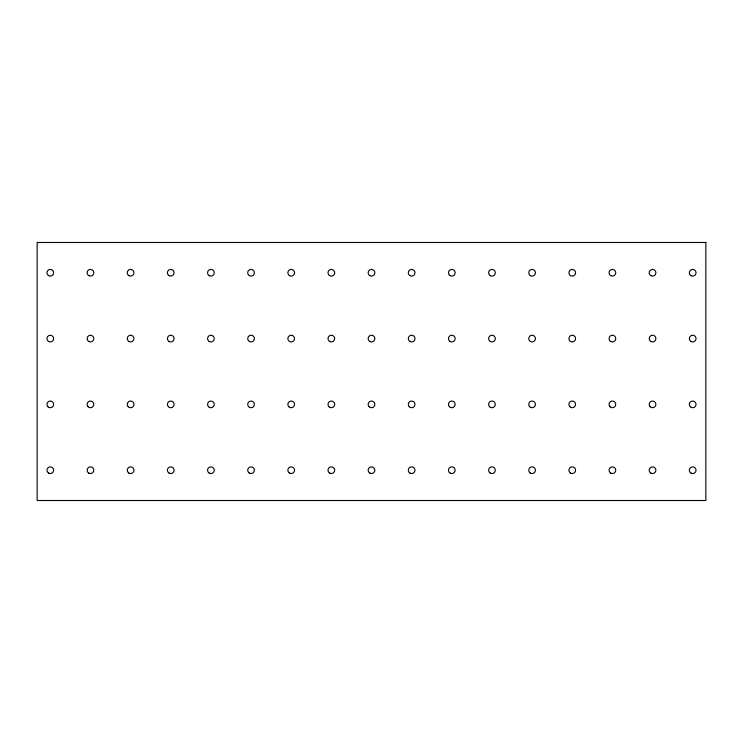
<?xml version="1.0" encoding="UTF-8"?>
<svg xmlns="http://www.w3.org/2000/svg" width="743" height="743" viewBox="0 0 743 743"><rect width="100%" height="100%" fill="white"/><g stroke="black" fill="none" stroke-linecap="round" stroke-linejoin="round"><path stroke-width="1.11" d="M705.85 242.487L37.15 242.487L37.15 500.513L705.85 500.513L705.85 242.487M47.942 406.746A3.344 3.344 0 0 0 53.533 405.251A3.344 3.344 0 0 0 49.437 401.155A3.344 3.344 0 0 0 47.942 406.746M48.639 473.115A3.344 3.344 0 0 0 53.654 470.217A3.344 3.344 0 0 0 48.639 467.319A3.344 3.344 0 0 0 48.639 473.115M88.092 406.746A3.344 3.344 0 0 0 93.683 405.251A3.344 3.344 0 0 0 89.587 401.155A3.344 3.344 0 0 0 88.092 406.746M88.788 473.115A3.344 3.344 0 0 0 93.804 470.217A3.344 3.344 0 0 0 88.788 467.319A3.344 3.344 0 0 0 88.788 473.115M128.242 406.746A3.344 3.344 0 0 0 133.833 405.251A3.344 3.344 0 0 0 129.737 401.155A3.344 3.344 0 0 0 128.242 406.746M128.929 473.115A3.344 3.344 0 0 0 133.944 470.217A3.344 3.344 0 0 0 128.929 467.319A3.344 3.344 0 0 0 128.929 473.115M168.392 406.746A3.344 3.344 0 0 0 173.983 405.251A3.344 3.344 0 0 0 169.887 401.155A3.344 3.344 0 0 0 168.392 406.746M169.079 473.115A3.344 3.344 0 0 0 174.094 470.217A3.344 3.344 0 0 0 169.079 467.319A3.344 3.344 0 0 0 169.079 473.115M208.542 406.746A3.344 3.344 0 0 0 214.133 405.251A3.344 3.344 0 0 0 210.037 401.155A3.344 3.344 0 0 0 208.542 406.746M209.229 473.115A3.344 3.344 0 0 0 214.244 470.217A3.344 3.344 0 0 0 209.229 467.319A3.344 3.344 0 0 0 209.229 473.115M248.691 406.746A3.344 3.344 0 0 0 254.282 405.251A3.344 3.344 0 0 0 250.187 401.155A3.344 3.344 0 0 0 248.691 406.746M249.379 473.115A3.344 3.344 0 0 0 254.394 470.217A3.344 3.344 0 0 0 249.379 467.319A3.344 3.344 0 0 0 249.379 473.115M288.841 406.746A3.344 3.344 0 0 0 294.432 405.251A3.344 3.344 0 0 0 290.337 401.155A3.344 3.344 0 0 0 288.841 406.746M289.529 473.115A3.344 3.344 0 0 0 294.544 470.217A3.344 3.344 0 0 0 289.529 467.319A3.344 3.344 0 0 0 289.529 473.115M328.991 406.746A3.344 3.344 0 0 0 334.582 405.251A3.344 3.344 0 0 0 330.486 401.155A3.344 3.344 0 0 0 328.991 406.746M329.678 473.115A3.344 3.344 0 0 0 334.694 470.217A3.344 3.344 0 0 0 329.678 467.319A3.344 3.344 0 0 0 329.678 473.115M369.132 406.746A3.344 3.344 0 0 0 374.732 405.251A3.344 3.344 0 0 0 370.636 401.155A3.344 3.344 0 0 0 369.132 406.746M369.828 473.115A3.344 3.344 0 0 0 374.844 470.217A3.344 3.344 0 0 0 369.828 467.319A3.344 3.344 0 0 0 369.828 473.115M409.282 406.746A3.344 3.344 0 0 0 414.882 405.251A3.344 3.344 0 0 0 410.786 401.155A3.344 3.344 0 0 0 409.282 406.746M409.978 473.115A3.344 3.344 0 0 0 414.993 470.217A3.344 3.344 0 0 0 409.978 467.319A3.344 3.344 0 0 0 409.978 473.115M449.431 406.746A3.344 3.344 0 0 0 455.032 405.251A3.344 3.344 0 0 0 450.936 401.155A3.344 3.344 0 0 0 449.431 406.746M450.128 473.115A3.344 3.344 0 0 0 455.143 470.217A3.344 3.344 0 0 0 450.128 467.319A3.344 3.344 0 0 0 450.128 473.115M489.581 406.746A3.344 3.344 0 0 0 495.182 405.251A3.344 3.344 0 0 0 491.086 401.155A3.344 3.344 0 0 0 489.581 406.746M490.278 473.115A3.344 3.344 0 0 0 495.293 470.217A3.344 3.344 0 0 0 490.278 467.319A3.344 3.344 0 0 0 490.278 473.115M529.731 406.746A3.344 3.344 0 0 0 535.322 405.251A3.344 3.344 0 0 0 531.236 401.155A3.344 3.344 0 0 0 529.731 406.746M530.428 473.115A3.344 3.344 0 0 0 535.443 470.217A3.344 3.344 0 0 0 530.428 467.319A3.344 3.344 0 0 0 530.428 473.115M569.881 406.746A3.344 3.344 0 0 0 575.472 405.251A3.344 3.344 0 0 0 571.376 401.155A3.344 3.344 0 0 0 569.881 406.746M570.578 473.115A3.344 3.344 0 0 0 575.593 470.217A3.344 3.344 0 0 0 570.578 467.319A3.344 3.344 0 0 0 570.578 473.115M610.031 406.746A3.344 3.344 0 0 0 615.622 405.251A3.344 3.344 0 0 0 611.526 401.155A3.344 3.344 0 0 0 610.031 406.746M610.727 473.115A3.344 3.344 0 0 0 615.743 470.217A3.344 3.344 0 0 0 610.727 467.319A3.344 3.344 0 0 0 610.727 473.115M650.181 406.746A3.344 3.344 0 0 0 655.772 405.251A3.344 3.344 0 0 0 651.676 401.155A3.344 3.344 0 0 0 650.181 406.746M650.868 473.115A3.344 3.344 0 0 0 655.883 470.217A3.344 3.344 0 0 0 650.868 467.319A3.344 3.344 0 0 0 650.868 473.115M690.331 406.746A3.344 3.344 0 0 0 695.922 405.251A3.344 3.344 0 0 0 691.826 401.155A3.344 3.344 0 0 0 690.331 406.746M691.018 473.115A3.344 3.344 0 0 0 696.033 470.217A3.344 3.344 0 0 0 691.018 467.319A3.344 3.344 0 0 0 691.018 473.115M48.639 275.644A3.344 3.344 0 0 0 53.654 272.746A3.344 3.344 0 0 0 48.639 269.848A3.344 3.344 0 0 0 48.639 275.644M48.639 341.474A3.344 3.344 0 0 0 53.654 338.585A3.344 3.344 0 0 0 48.639 335.687A3.344 3.344 0 0 0 48.639 341.474M88.788 275.644A3.344 3.344 0 0 0 93.804 272.746A3.344 3.344 0 0 0 88.788 269.848A3.344 3.344 0 0 0 88.788 275.644M88.788 341.474A3.344 3.344 0 0 0 93.804 338.585A3.344 3.344 0 0 0 88.788 335.687A3.344 3.344 0 0 0 88.788 341.474M128.929 275.644A3.344 3.344 0 0 0 133.944 272.746A3.344 3.344 0 0 0 128.929 269.848A3.344 3.344 0 0 0 128.929 275.644M128.929 341.474A3.344 3.344 0 0 0 133.944 338.585A3.344 3.344 0 0 0 128.929 335.687A3.344 3.344 0 0 0 128.929 341.474M169.079 275.644A3.344 3.344 0 0 0 174.094 272.746A3.344 3.344 0 0 0 169.079 269.848A3.344 3.344 0 0 0 169.079 275.644M169.079 341.474A3.344 3.344 0 0 0 174.094 338.585A3.344 3.344 0 0 0 169.079 335.687A3.344 3.344 0 0 0 169.079 341.474M209.229 275.644A3.344 3.344 0 0 0 214.244 272.746A3.344 3.344 0 0 0 209.229 269.848A3.344 3.344 0 0 0 209.229 275.644M209.229 341.474A3.344 3.344 0 0 0 214.244 338.585A3.344 3.344 0 0 0 209.229 335.687A3.344 3.344 0 0 0 209.229 341.474M249.379 275.644A3.344 3.344 0 0 0 254.394 272.746A3.344 3.344 0 0 0 249.379 269.848A3.344 3.344 0 0 0 249.379 275.644M249.379 341.474A3.344 3.344 0 0 0 254.394 338.585A3.344 3.344 0 0 0 249.379 335.687A3.344 3.344 0 0 0 249.379 341.474M289.529 275.644A3.344 3.344 0 0 0 294.544 272.746A3.344 3.344 0 0 0 289.529 269.848A3.344 3.344 0 0 0 289.529 275.644M289.529 341.474A3.344 3.344 0 0 0 294.544 338.585A3.344 3.344 0 0 0 289.529 335.687A3.344 3.344 0 0 0 289.529 341.474M329.678 275.644A3.344 3.344 0 0 0 334.694 272.746A3.344 3.344 0 0 0 329.678 269.848A3.344 3.344 0 0 0 329.678 275.644M329.678 341.474A3.344 3.344 0 0 0 334.694 338.585A3.344 3.344 0 0 0 329.678 335.687A3.344 3.344 0 0 0 329.678 341.474M369.828 275.644A3.344 3.344 0 0 0 374.844 272.746A3.344 3.344 0 0 0 369.828 269.848A3.344 3.344 0 0 0 369.828 275.644M369.828 341.474A3.344 3.344 0 0 0 374.844 338.585A3.344 3.344 0 0 0 369.828 335.687A3.344 3.344 0 0 0 369.828 341.474M409.978 275.644A3.344 3.344 0 0 0 414.993 272.746A3.344 3.344 0 0 0 409.978 269.848A3.344 3.344 0 0 0 409.978 275.644M409.978 341.474A3.344 3.344 0 0 0 414.993 338.585A3.344 3.344 0 0 0 409.978 335.687A3.344 3.344 0 0 0 409.978 341.474M450.128 275.644A3.344 3.344 0 0 0 455.143 272.746A3.344 3.344 0 0 0 450.128 269.848A3.344 3.344 0 0 0 450.128 275.644M450.128 341.474A3.344 3.344 0 0 0 455.143 338.585A3.344 3.344 0 0 0 450.128 335.687A3.344 3.344 0 0 0 450.128 341.474M490.278 275.644A3.344 3.344 0 0 0 495.293 272.746A3.344 3.344 0 0 0 490.278 269.848A3.344 3.344 0 0 0 490.278 275.644M490.278 341.474A3.344 3.344 0 0 0 495.293 338.585A3.344 3.344 0 0 0 490.278 335.687A3.344 3.344 0 0 0 490.278 341.474M530.428 275.644A3.344 3.344 0 0 0 535.443 272.746A3.344 3.344 0 0 0 530.428 269.848A3.344 3.344 0 0 0 530.428 275.644M530.428 341.474A3.344 3.344 0 0 0 535.443 338.585A3.344 3.344 0 0 0 530.428 335.687A3.344 3.344 0 0 0 530.428 341.474M570.578 275.644A3.344 3.344 0 0 0 575.593 272.746A3.344 3.344 0 0 0 570.578 269.848A3.344 3.344 0 0 0 570.578 275.644M570.578 341.474A3.344 3.344 0 0 0 575.593 338.585A3.344 3.344 0 0 0 570.578 335.687A3.344 3.344 0 0 0 570.578 341.474M610.727 275.644A3.344 3.344 0 0 0 615.743 272.746A3.344 3.344 0 0 0 610.727 269.848A3.344 3.344 0 0 0 610.727 275.644M610.727 341.474A3.344 3.344 0 0 0 615.743 338.585A3.344 3.344 0 0 0 610.727 335.687A3.344 3.344 0 0 0 610.727 341.474M650.868 275.644A3.344 3.344 0 0 0 655.883 272.746A3.344 3.344 0 0 0 650.868 269.848A3.344 3.344 0 0 0 650.868 275.644M650.868 341.474A3.344 3.344 0 0 0 655.883 338.585A3.344 3.344 0 0 0 650.868 335.687A3.344 3.344 0 0 0 650.868 341.474M691.018 275.644A3.344 3.344 0 0 0 696.033 272.746A3.344 3.344 0 0 0 691.018 269.848A3.344 3.344 0 0 0 691.018 275.644M691.018 341.474A3.344 3.344 0 0 0 696.033 338.585A3.344 3.344 0 0 0 691.018 335.687A3.344 3.344 0 0 0 691.018 341.474"/></g></svg>
